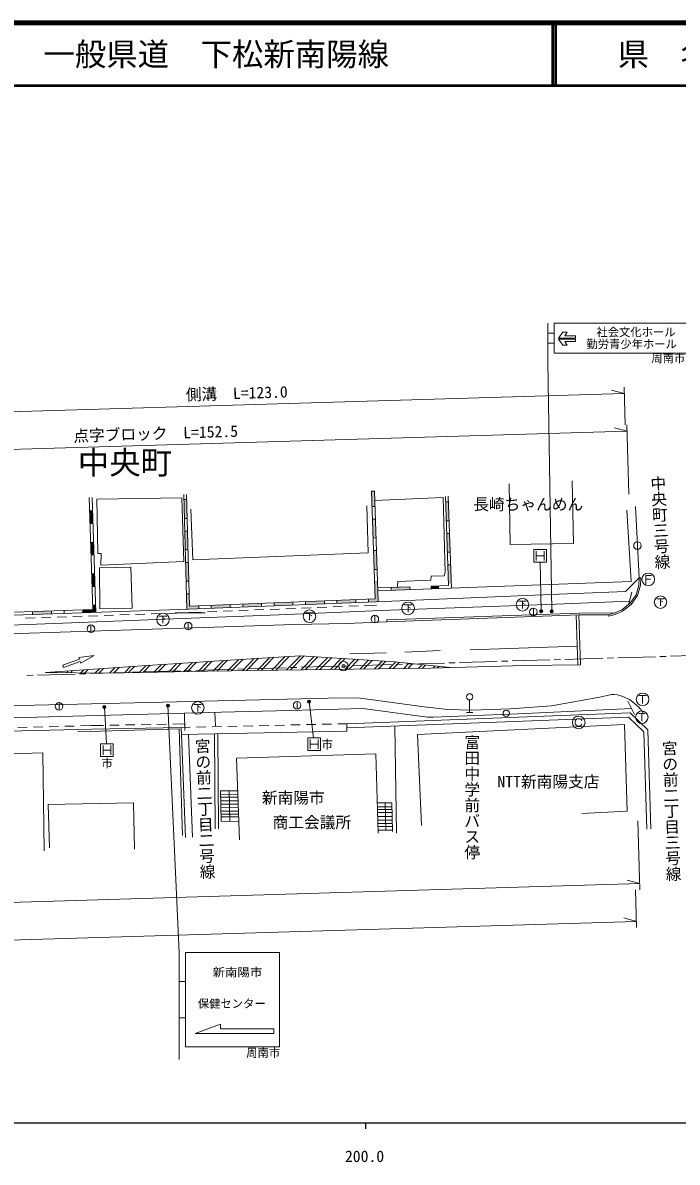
# Model space of a CAD drawing. Units: millimetres at full size, sheet at 1:1000; details may follow other scales. Extents: x 40000 to 680000, y 20000 to 380000.
# Drawn here: x 213448 to 317605, y 198715 to 380000 of the extents above; entities that cross this region are included whole.
import ezdxf
from ezdxf.enums import TextEntityAlignment as Align

# ---------------------------------------------------------------- set-up
doc = ezdxf.new("R2010")
doc.units = ezdxf.units.MM
doc.header["$LTSCALE"] = 1000
doc.header["$PDMODE"] = 32
doc.header["$PDSIZE"] = 500
doc.linetypes.add('CHAIN', pattern=[18.5, 12, -1.5, 3.5, -1.5])
for name, color, linetype, lineweight in [('M-BGD', 7, 'Continuous', 13), ('M-BGD-EXST', 7, 'Continuous', 13), ('M-BMK', 2, 'CHAIN', 13), ('M-BMK-SRVR', 3, 'Continuous', 13), ('M-STR-HTXT', 7, 'Continuous', 13), ('M-STR-STR3', 7, 'Continuous', 13), ('M-STR-STRC', 7, 'Continuous', 13), ('M-TTL', 2, 'Continuous', 140), ('M-TTL-BAND', 7, 'Continuous', 25), ('M-TTL-LINE', 7, 'Continuous', 50)]:
    doc.layers.add(name, color=color, linetype=linetype, lineweight=lineweight)
doc.layers.add('M-BMK-HTXT', color=7, linetype='Continuous')
doc.layers.add('M-TTL-TXT', color=7, linetype='Continuous')
doc.styles.add('@ＭＳ ゴシック', font='')
doc.styles.add('ＭＳ ゴシック', font='')
doc.styles.get('@ＭＳ ゴシック').set_extended_font_data('@MS Gothic')
doc.styles.get('ＭＳ ゴシック').set_extended_font_data('MS Gothic')

msp = doc.modelspace()

# ---------------------------------------------------------------- hatches: boundary and pattern name
at = {"layer": 'M-BGD'}
for points in [[(269409, 305500), (268960, 305485), (269043, 303016), (269492, 303031)], [(239543, 304136), (239092, 304136), (239174, 301136), (239624, 301136)], [(281205, 303761), (280755, 303761), (280855, 300761), (281305, 300761)], [(224541, 302331), (224091, 302331), (224158, 300331), (224608, 300331)], [(269560, 301032), (269110, 301017), (269211, 298018), (269661, 298034)], [(239679, 299136), (239228, 299136), (239310, 296136), (239760, 296136)], [(224709, 297331), (224259, 297331), (224326, 295331), (224776, 295331)], [(281372, 298761), (280922, 298761), (281022, 295761), (281472, 295761)], [(269728, 296035), (269278, 296020), (269379, 293021), (269829, 293036)], [(239814, 294136), (239364, 294136), (239446, 291136), (239896, 291136)], [(281538, 293761), (281088, 293761), (281188, 290761), (281638, 290761)], [(224877, 292331), (224427, 292331), (224494, 290331), (224944, 290331)], [(269896, 291037), (269446, 291022), (269537, 288333), (268452, 288290), (268452, 287840), (269716, 287890), (270001, 287901)], [(275070, 290259), (272072, 290152), (272088, 289703), (275086, 289810)], [(279638, 290422), (278423, 290379), (278439, 289929), (279638, 289972)], [(241452, 287225), (240004, 287168), (239950, 289136), (239500, 289136), (239566, 286702), (239897, 286713), (241452, 286775)], [(225045, 287331), (224595, 287331), (224618, 286635), (223018, 286580), (223018, 286130), (225083, 286201)], [(246452, 287422), (243452, 287304), (243452, 286854), (246452, 286972)], [(251452, 287619), (248452, 287501), (248452, 287051), (251452, 287169)], [(256452, 287817), (253452, 287698), (253452, 287248), (256452, 287366)], [(261452, 288014), (258452, 287896), (258452, 287445), (261452, 287564)], [(266452, 288211), (263452, 288093), (263452, 287642), (266452, 287761)], [(218018, 286407), (215018, 286303), (215018, 285853), (218018, 285957)]]:
    msp.add_hatch(color=256, dxfattribs=at).paths.add_polyline_path(points)

# ---------------------------------------------------------------- linework, layer by layer
for p, q in [((239070, 304947), (239566, 286702)), ((239520, 304960), (240004, 287168)), ((268960, 305485), (269409, 305500)), ((268960, 305485), (269537, 288333)), ((269409, 305500), (270001, 287901)), ((280726, 304646), (281198, 290478)), ((281175, 304661), (281662, 290044)), ((224618, 286635), (224019, 304481)), ((225083, 286201), (224468, 304497)), ((239092, 304136), (239543, 304136)), ((269492, 303031), (269043, 303016)), ((280755, 303761), (281205, 303761)), ((310945, 303021), (311547, 291714)), ((224091, 302331), (224541, 302331)), ((239174, 301136), (239624, 301136)), ((269560, 301032), (269110, 301017)), ((309565, 302483), (310264, 291109)), ((224158, 300331), (224608, 300331)), ((239228, 299136), (239679, 299136)), ((280855, 300761), (281305, 300761)), ((224259, 297331), (224709, 297331)), ((269661, 298034), (269211, 298018)), ((280922, 298761), (281372, 298761)), ((311275, 297428), (311275, 296228)), ((239310, 296136), (239760, 296136)), ((269728, 296035), (269278, 296020)), ((281022, 295761), (281472, 295761)), ((294790, 294210), (294790, 296210)), ((294790, 296210), (296790, 296210)), ((295165, 295960), (295165, 294460)), ((296415, 295960), (296415, 294460)), ((296790, 296210), (296790, 294210)), ((224326, 295331), (224776, 295331)), ((239364, 294136), (239814, 294136)), ((281088, 293761), (281538, 293761)), ((296790, 294210), (294790, 294210)), ((295165, 295210), (296415, 295210)), ((224427, 292331), (224877, 292331)), ((269829, 293036), (269379, 293021)), ((313492, 292078), (312617, 292078)), ((312617, 292078), (312617, 290703)), ((224494, 290331), (224944, 290331)), ((239446, 291136), (239896, 291136)), ((269896, 291037), (269446, 291022)), ((269927, 290076), (275070, 290259)), ((272072, 290152), (272088, 289703)), ((275070, 290259), (275086, 289810)), ((278423, 290379), (281198, 290478)), ((278423, 290379), (278439, 289929)), ((279638, 290422), (279638, 289972)), ((311547, 291714), (311797, 291707)), ((312617, 291453), (313367, 291453)), ((239500, 289136), (239950, 289136)), ((240004, 287168), (269537, 288333)), ((268452, 288290), (268452, 287840)), ((310394, 289432), (309841, 287421)), ((212140, 286204), (224618, 286635)), ((220018, 286476), (220018, 286026)), ((223018, 286580), (223018, 286130)), ((224595, 287331), (225045, 287331)), ((240016, 286718), (240016, 286714)), ((241452, 287225), (241452, 286775)), ((243452, 287304), (243452, 286854)), ((245335, 286377), (246834, 286436)), ((246452, 287422), (246452, 286972)), ((247833, 286476), (249332, 286535)), ((248452, 287501), (248452, 287051)), ((250331, 286574), (251830, 286634)), ((251452, 287619), (251452, 287169)), ((252829, 286673), (254328, 286732)), ((253452, 287698), (253452, 287248)), ((255327, 286772), (256826, 286831)), ((256452, 287817), (256452, 287366)), ((257825, 286870), (259324, 286929)), ((258452, 287896), (258452, 287445)), ((260323, 286969), (261822, 287028)), ((261452, 288014), (261452, 287564)), ((262821, 287067), (264320, 287126)), ((263452, 288093), (263452, 287642)), ((265320, 287166), (266818, 287225)), ((266452, 288211), (266452, 287761)), ((267818, 287264), (269738, 287340)), ((294713, 286858), (294713, 285658)), ((213906, 285264), (215406, 285316)), ((215018, 286303), (215018, 285853)), ((216405, 285351), (217904, 285402)), ((218018, 286407), (218018, 285957)), ((218903, 285437), (220403, 285489)), ((221402, 285523), (222901, 285575)), ((223900, 285610), (225400, 285662)), ((226399, 285696), (227898, 285748)), ((228897, 285783), (230397, 285834)), ((231396, 285869), (232895, 285921)), ((233894, 285955), (235394, 286007)), ((236393, 286042), (237892, 286094)), ((237686, 286136), (242463, 286136)), ((238892, 286128), (239918, 286164)), ((239774, 284623), (239774, 283423)), ((239918, 286164), (241838, 286239)), ((242837, 286279), (244336, 286338)), ((269483, 285725), (269483, 284525)), ((271399, 285012), (271410, 284712)), ((301777, 277818), (301502, 285770)), ((302227, 277823), (301952, 285786)), ((306672, 285587), (306610, 285830)), ((224292, 284203), (224292, 283003)), ((222375, 279012), (224794, 279358)), ((224794, 279358), (222688, 278118)), ((255862, 279199), (253726, 277010)), ((257641, 279304), (255426, 277034)), ((258232, 279265), (256062, 277042)), ((271289, 279756), (265479, 279609)), ((279851, 280110), (274236, 279878)), ((284677, 280255), (301672, 280841)), ((219813, 277822), (222466, 278753)), ((219944, 277447), (219813, 277822)), ((219944, 277447), (222597, 278377)), ((222375, 279012), (222466, 278753)), ((222597, 278377), (222688, 278118)), ((228112, 277397), (227287, 276552)), ((228787, 277444), (227927, 276563)), ((230587, 277570), (229632, 276592)), ((231262, 277618), (230272, 276603)), ((233059, 277741), (231977, 276632)), ((233730, 277784), (232617, 276643)), ((235521, 277901), (234322, 276672)), ((236193, 277945), (234961, 276683)), ((237984, 278062), (236667, 276713)), ((238655, 278106), (237306, 276724)), ((240446, 278223), (239012, 276753)), ((241118, 278266), (239651, 276764)), ((242909, 278383), (241357, 276793)), ((243580, 278427), (241996, 276804)), ((245370, 278543), (243702, 276834)), ((246041, 278586), (244342, 276845)), ((247831, 278701), (246048, 276875)), ((248502, 278744), (246688, 276886)), ((250291, 278860), (248394, 276916)), ((250962, 278903), (249034, 276928)), ((252745, 279012), (250740, 276958)), ((253413, 279052), (251380, 276969)), ((255194, 279159), (253086, 276999)), ((259808, 279161), (257760, 277063)), ((260399, 279123), (258397, 277071)), ((261975, 279019), (260095, 277093)), ((262566, 278981), (260732, 277101)), ((264142, 278877), (262429, 277122)), ((264733, 278839), (263066, 277131)), ((266309, 278735), (264764, 277152)), ((266900, 278696), (265401, 277160)), ((268476, 278593), (267099, 277183)), ((269067, 278554), (267737, 277191)), ((270643, 278451), (269436, 277215)), ((271234, 278412), (270074, 277223)), ((272803, 278302), (271773, 277246)), ((273375, 278243), (272410, 277255)), ((274900, 278088), (274110, 277278)), ((275472, 278029), (274747, 277287)), ((276996, 277873), (276447, 277310)), ((277568, 277815), (277084, 277319)), ((279093, 277659), (278788, 277347)), ((279665, 277601), (279433, 277364)), ((218211, 276702), (218123, 276612)), ((218886, 276750), (218747, 276607)), ((220686, 276876), (220412, 276594)), ((221361, 276923), (221036, 276590)), ((223161, 277049), (222700, 276577)), ((223836, 277097), (223324, 276572)), ((225637, 277223), (224989, 276559)), ((226312, 277270), (225613, 276555)), ((257111, 272006), (257111, 270806)), ((284558, 272256), (284558, 270256)), ((309744, 272083), (310830, 269957)), ((219220, 271844), (219220, 270644)), ((239172, 270158), (239234, 267389)), ((244024, 270284), (244099, 268123)), ((284058, 270256), (285058, 270256)), ((229809, 268279), (231308, 268309)), ((232308, 268328), (233808, 268358)), ((234808, 268378), (236307, 268407)), ((237307, 268427), (239210, 268465)), ((239210, 268465), (239222, 267915)), ((256084, 268277), (257584, 268309)), ((258583, 268331), (260083, 268363)), ((261083, 268385), (262582, 268417)), ((263582, 268438), (265006, 268469)), ((265006, 268469), (265031, 267319)), ((212644, 267883), (214143, 267920)), ((215143, 267944), (216642, 267981)), ((217642, 268006), (219142, 268043)), ((220141, 268067), (221641, 268104)), ((222641, 268129), (224407, 268173)), ((224407, 268173), (226309, 268210)), ((227309, 268230), (228809, 268259)), ((238664, 267903), (240088, 267933)), ((238664, 267903), (238688, 266753)), ((238688, 266753), (265031, 267319)), ((238688, 266753), (239324, 250368)), ((239838, 266778), (240474, 250413)), ((241087, 267955), (242587, 267987)), ((243587, 268009), (245086, 268041)), ((244091, 251768), (243966, 266866)), ((244591, 251772), (244466, 266877)), ((246086, 268062), (247586, 268095)), ((248586, 268116), (250085, 268148)), ((251085, 268170), (252585, 268202)), ((253585, 268223), (255084, 268256)), ((272679, 268111), (272934, 251076)), ((225843, 263288), (225843, 265288)), ((225843, 265288), (227843, 265288)), ((226218, 265038), (226218, 263538)), ((227468, 265038), (227468, 263538)), ((227843, 265288), (227843, 263288)), ((258832, 264211), (258832, 266211)), ((258832, 266211), (260832, 266211)), ((259207, 265961), (259207, 264461)), ((259207, 265211), (260457, 265211)), ((260457, 265961), (260457, 264461)), ((260832, 266211), (260832, 264211)), ((227843, 263288), (225843, 263288)), ((226218, 264288), (227468, 264288)), ((260832, 264211), (258832, 264211)), ((244919, 257810), (247652, 257791)), ((246285, 257800), (246423, 252935)), ((244931, 257244), (247671, 257248)), ((244941, 256768), (247687, 256771)), ((244953, 256194), (247707, 256198)), ((244965, 255665), (247726, 255669)), ((272158, 255913), (269883, 255913)), ((271115, 255913), (271216, 251563)), ((272158, 255913), (272266, 251346)), ((244977, 255122), (247745, 255125)), ((244989, 254547), (247765, 254551)), ((244998, 254109), (247781, 254112)), ((272173, 255263), (269901, 255263)), ((272184, 254813), (269914, 254813)), ((272194, 254363), (269927, 254363)), ((245008, 253657), (247796, 253661)), ((272209, 253738), (269945, 253738)), ((272223, 253151), (269962, 253151)), ((272235, 252630), (269977, 252630)), ((272248, 252114), (269992, 252114)), ((272261, 251563), (270008, 251563))]:
    msp.add_line(p, q, dxfattribs=at)
for points in [[(290881, 306639), (290998, 297020), (301085, 297175), (300911, 307105)], [(240209, 302609), (240536, 294557), (268441, 295673), (268181, 303151)], [(269438, 304012), (280340, 304491), (280686, 292579), (280515, 292023), (278453, 291980), (278365, 291296), (273115, 291109), (273069, 290188)], [(162684, 301248), (163120, 289718), (163551, 287759), (164496, 285788), (165697, 284099), (167739, 282522), (169103, 281800), (170979, 281334), (172250, 281229), (178525, 281519), (186352, 281799), (202053, 282412), (211228, 282777), (221043, 283124), (230730, 283416), (243831, 283857), (256581, 284240), (264960, 284441), (271410, 284712)], [(178912, 302265), (179335, 291139), (180012, 290350), (180387, 290607), (187090, 284887), (239897, 286713), (269716, 287890)], [(269716, 287890), (293587, 288865), (309374, 289494), (311547, 291714)], [(269943, 289626), (282960, 290090), (310264, 291109)], [(311547, 291714), (311512, 290545), (311074, 289012), (310081, 287606), (308779, 286599), (307668, 286097), (306610, 285830)], [(311797, 291707), (311761, 290506), (311303, 288902), (310264, 287431), (308909, 286383), (307751, 285860), (306672, 285587)], [(309997, 287989), (298305, 287500), (286502, 287055), (270513, 286471), (254219, 285796), (237448, 285150), (219846, 284458), (201629, 283813), (186748, 283243), (172914, 282748), (166281, 288161), (163964, 288246)], [(271399, 285012), (302003, 286088), (307763, 286140)], [(271410, 284712), (302010, 285788), (306610, 285830)], [(302227, 277823), (293237, 277717), (278384, 277337), (266124, 277169), (254103, 277017), (242877, 276819), (226882, 276545), (217041, 276620), (232473, 277702), (243914, 278449), (251473, 278936), (257627, 279305), (272595, 278323), (281475, 277416)], [(201473, 271066), (215323, 271458), (231245, 271793), (246767, 272171), (262028, 272563), (266770, 272592), (277334, 271169), (281072, 270733), (284867, 270632), (291055, 270835), (297570, 271314), (305304, 272724), (307169, 273124), (307558, 273154), (308081, 273094), (308776, 272863), (309989, 272315), (310774, 271762), (311476, 271105), (312203, 270282)], [(310349, 270899), (292302, 270060), (278765, 269516), (277874, 269535), (267578, 270892), (255931, 270575), (245030, 270310), (235312, 270057), (221429, 269694), (204147, 269216), (184868, 268755), (169038, 268237), (144663, 267449), (117302, 266539), (94657, 265784), (78146, 265218), (64915, 264863)], [(264996, 268469), (310114, 270186), (312927, 267489), (313411, 251735)], [(265020, 267819), (309863, 269526), (312285, 267204), (312761, 251715)], [(302409, 254213), (309657, 254566), (309223, 268363), (276245, 266787), (276894, 252310)], [(149378, 265935), (163112, 266221), (178259, 266551), (199894, 267018), (224419, 267623), (238664, 267903)], [(222233, 267211), (238322, 267656), (238845, 250707)], [(216833, 248258), (216628, 263823), (208150, 263585), (208567, 248077)], [(270022, 251068), (269659, 263707), (247469, 262997), (247924, 250022)], [(244919, 257810), (245023, 252956), (247823, 252915)], [(231227, 248497), (231077, 255895), (217489, 255620), (217714, 248747)]]:
    msp.add_lwpolyline(points, dxfattribs=at)
for points in [[(225239, 304220), (225393, 295542), (225920, 295542), (225876, 293697), (239057, 294288), (238740, 304429)], [(225653, 293273), (230657, 293398), (230844, 286868), (225715, 286774)]]:
    msp.add_lwpolyline(points, close=True, dxfattribs=at)
for centre, radius in [((311275, 296828), 600), ((312992, 291453), 1000), ((294713, 286258), 600), ((239774, 284023), 600), ((269483, 285125), 600), ((224292, 283603), 600), ((257111, 271406), 600), ((284558, 272756), 500), ((219220, 271244), 600), ((290386, 270144), 500)]:
    msp.add_circle(centre, radius, dxfattribs=at)
at = {"layer": 'M-BGD-EXST'}
for p, q in [((314340, 288373), (315540, 288373)), ((314940, 288373), (314940, 287223)), ((274169, 287375), (275369, 287375)), ((274769, 287375), (274769, 286225)), ((274769, 287075), (275169, 286875)), ((292387, 287958), (293587, 287958)), ((292987, 287958), (292987, 286808)), ((292987, 287658), (293387, 287458)), ((314940, 288073), (315340, 287873)), ((235160, 285603), (236360, 285603)), ((235760, 285603), (235760, 284453)), ((235760, 285303), (236160, 285103)), ((258478, 286131), (259678, 286131)), ((259078, 286131), (259078, 284981)), ((259078, 285831), (259478, 285631)), ((311547, 272956), (312647, 272956)), ((312097, 272956), (312097, 271706)), ((240713, 271550), (241913, 271550)), ((241313, 271550), (241313, 270400)), ((241313, 271250), (241713, 271050)), ((311421, 270116), (312521, 270116)), ((311971, 270116), (311971, 268866))]:
    msp.add_line(p, q, dxfattribs=at)
for centre in [(292987, 287408), (314940, 287823), (259078, 285581), (274769, 286825), (235760, 285053), (241313, 271000), (312097, 272356), (311971, 269516)]:
    msp.add_circle(centre, 1000, dxfattribs=at)
at = {"layer": 'M-BMK'}
for p, q in [((314837, 279161), (315837, 279191)), ((316537, 279212), (322534, 279391)), ((249366, 277211), (255364, 277389)), ((256064, 277410), (257063, 277440)), ((257763, 277461), (263760, 277640)), ((264460, 277660), (265459, 277690)), ((266159, 277711), (272156, 277890)), ((272856, 277911), (273856, 277940)), ((274555, 277961), (280553, 278140)), ((281252, 278161), (282252, 278191)), ((282952, 278211), (288949, 278390)), ((289649, 278411), (290648, 278441)), ((291348, 278461), (297345, 278640)), ((298045, 278661), (299044, 278691)), ((299744, 278712), (305741, 278890)), ((306441, 278911), (307441, 278941)), ((308140, 278962), (314138, 279140)), ((214082, 276160), (215082, 276189)), ((215781, 276210), (221779, 276389)), ((222478, 276410), (223478, 276440)), ((224178, 276460), (230175, 276639)), ((230875, 276660), (231874, 276690)), ((232574, 276711), (238571, 276889)), ((239271, 276910), (240271, 276940)), ((240970, 276961), (246968, 277139)), ((247667, 277160), (248667, 277190))]:
    msp.add_line(p, q, dxfattribs=at)
at = {"layer": 'M-BMK-SRVR'}
msp.add_circle((264490, 277661), 750, dxfattribs=at)
msp.add_point((264490, 277661), dxfattribs=at)
at = {"layer": 'M-STR-HTXT'}
for p, q in [((297623, 286362), (296995, 326055)), ((186117, 317345), (309174, 321011)), ((309174, 321011), (307157, 321551)), ((309323, 316013), (309144, 322011)), ((309631, 315022), (307614, 315562)), ((309929, 305027), (309602, 316022)), ((163290, 310662), (309631, 315022)), ((295948, 286381), (295807, 294209)), ((259012, 271995), (259712, 266205)), ((226441, 271136), (226784, 265291)), ((236550, 271359), (238324, 232075)), ((311334, 253045), (311661, 242050)), ((65720, 235724), (311631, 243050)), ((311631, 243050), (309614, 243590)), ((310953, 242029), (311132, 236032)), ((311102, 237031), (309085, 237572)), ((65899, 229726), (311102, 237031))]:
    msp.add_line(p, q, dxfattribs=at)
for centre, radius in [((295948, 286381), 150), ((295948, 286381), 120), ((295948, 286381), 90), ((295948, 286381), 60), ((297623, 286362), 150), ((297623, 286362), 120), ((297623, 286362), 90), ((295948, 286381), 30), ((295948, 286381), 20), ((297623, 286362), 60), ((297623, 286362), 30), ((297623, 286362), 20), ((259012, 271995), 150), ((259012, 271995), 120), ((259012, 271995), 90), ((259012, 271995), 60), ((259012, 271995), 30), ((259012, 271995), 20), ((226441, 271136), 150), ((226441, 271136), 120), ((226441, 271136), 90), ((226441, 271136), 60), ((226441, 271136), 30), ((226441, 271136), 20), ((236550, 271359), 150), ((236550, 271359), 120), ((236550, 271359), 90), ((236550, 271359), 60), ((236550, 271359), 30), ((236550, 271359), 20)]:
    msp.add_circle(centre, radius, dxfattribs=at)
for p in [(295948, 286381), (297623, 286362), (259012, 271995), (226441, 271136), (236550, 271359)]:
    msp.add_point(p, dxfattribs=at)
at = {"layer": 'M-STR-STR3'}
for p, q in [((296995, 332199), (296995, 326055)), ((297995, 332199), (297995, 327449)), ((297995, 332199), (318995, 332199)), ((296995, 330616), (297995, 330616)), ((298731, 329843), (299400, 330779)), ((299400, 330779), (300081, 330780)), ((300081, 330780), (299711, 330204)), ((299711, 330204), (301395, 330205)), ((301395, 330205), (301395, 329843)), ((296995, 329032), (297995, 329032)), ((298731, 329843), (301395, 329843)), ((298731, 329668), (301395, 329669)), ((298731, 329668), (299400, 328731)), ((299400, 328731), (300081, 328731)), ((299711, 329306), (301395, 329306)), ((300081, 328731), (299711, 329306)), ((301395, 329306), (301395, 329667)), ((318995, 327449), (297995, 327449)), ((238324, 232075), (238324, 215075)), ((239324, 232075), (254324, 232075)), ((239324, 232075), (239324, 217075)), ((254324, 232075), (254324, 217075)), ((238324, 227450), (239324, 227450)), ((238324, 221700), (239324, 221700)), ((244907, 220682), (240907, 219182)), ((244907, 220682), (244907, 219932)), ((244907, 219932), (253407, 219932)), ((253407, 219932), (253407, 219182)), ((240907, 219182), (253407, 219182)), ((239324, 217075), (254324, 217075))]:
    msp.add_line(p, q, dxfattribs=at)
at = {"layer": 'M-STR-STRC'}
for p, q in [((301432, 268984), (301382, 268784)), ((301382, 268784), (301382, 268584)), ((301382, 268584), (301432, 268384)), ((301532, 269134), (301432, 268984)), ((301432, 268384), (301532, 268234)), ((301682, 269234), (301532, 269134)), ((301832, 269284), (301682, 269234)), ((302032, 269284), (301832, 269284)), ((302182, 269234), (302032, 269284)), ((302332, 269134), (302182, 269234)), ((302432, 268984), (302332, 269134)), ((302332, 268234), (302432, 268384)), ((301532, 268234), (301682, 268134)), ((301682, 268134), (301832, 268084)), ((301832, 268084), (302032, 268084)), ((302032, 268084), (302182, 268134)), ((302182, 268134), (302332, 268234))]:
    msp.add_line(p, q, dxfattribs=at)
msp.add_circle((301932, 268684), 1000, dxfattribs=at)
at = {"layer": 'M-TTL'}
msp.add_line((680000, 380000), (40000, 380000), dxfattribs=at)
at = {"layer": 'M-TTL-BAND'}
for p, q in [((40000, 205000), (579000, 205000)), ((268000, 205000), (268000, 204000))]:
    msp.add_line(p, q, dxfattribs=at)
at = {"layer": 'M-TTL-LINE'}
for p, q in [((297750, 380000), (297750, 370000)), ((298250, 380000), (298250, 370000)), ((40000, 370000), (680000, 370000))]:
    msp.add_line(p, q, dxfattribs=at)

# ---------------------------------------------------------------- texts
at = {"layer": 'M-BMK-HTXT', "style": 'ＭＳ ゴシック'}
for s, height, p in [('中央町', 3666, (222204, 307086)), ('長崎ちゃんめん', 1833, (285147, 301926)), ('NTT新南陽支店', 1833, (288991, 257799)), ('新南陽市', 1833, (251500, 255243)), ('商工会議所', 1833, (253208, 251322))]:
    msp.add_text(s, height=height, dxfattribs=at).set_placement(p, align=Align.BOTTOM_LEFT)
at = {"layer": 'M-BMK-HTXT', "style": '@ＭＳ ゴシック'}
for s, rotation, p in [('中央町三号線', 273.052, (313023, 307904)), ('富田中学前バス停', 270, (283481, 266786)), ('宮の前二丁目二号線', 272.223, (240537, 266130)), ('宮の前二丁目三号線', 271.76, (314871, 265798))]:
    msp.add_text(s, height=1833, rotation=rotation, dxfattribs=at).set_placement(p, align=Align.BOTTOM_LEFT)
at = {"layer": 'M-STR-HTXT', "style": 'ＭＳ ゴシック'}
for s, p in [('側溝  L=123.0', (239438, 319356)), ('点字ブロック  L=152.5', (221534, 312802))]:
    msp.add_text(s, height=1833, rotation=1.706, dxfattribs=at).set_placement(p, align=Align.BOTTOM_LEFT)
for p in [(261912, 265181), (226872, 262189)]:
    msp.add_text('市', height=1320, dxfattribs=at).set_placement(p, align=Align.MIDDLE_CENTER)
at = {"layer": 'M-STR-STR3', "style": 'ＭＳ ゴシック'}
for s, p in [('社会文化ホール', (311043, 330786)), ('勤労青少年ホール', (310356, 328884)), ('保健センター', (246703, 223944))]:
    msp.add_text(s, height=1320, dxfattribs=at).set_placement(p, align=Align.MIDDLE_CENTER)
for p in [(313481, 325578), (249004, 215057)]:
    msp.add_text('周南市', height=1320, dxfattribs=at).set_placement(p, align=Align.BOTTOM_LEFT)
at = {"layer": 'M-STR-STR3', "style": 'ＭＳ ゴシック', "width": 1.1}
msp.add_text('新南陽市', height=1320, dxfattribs=at).set_placement((247613, 228925), align=Align.MIDDLE_CENTER)
at = {"layer": 'M-TTL-BAND', "style": 'ＭＳ ゴシック'}
msp.add_text('200.0', height=1833, dxfattribs=at).set_placement((267844, 198195), align=Align.BOTTOM_CENTER)
at = {"layer": 'M-TTL-TXT', "style": 'ＭＳ ゴシック'}
msp.add_text('一般県道\u3000下松新南陽線', height=3666, dxfattribs=at).set_placement((216734, 375000), align=Align.MIDDLE_LEFT)
msp.add_text('県\u3000名', height=3666, dxfattribs=at).set_placement((315625, 375000), align=Align.MIDDLE_CENTER)

doc.saveas('drawing.dxf')
